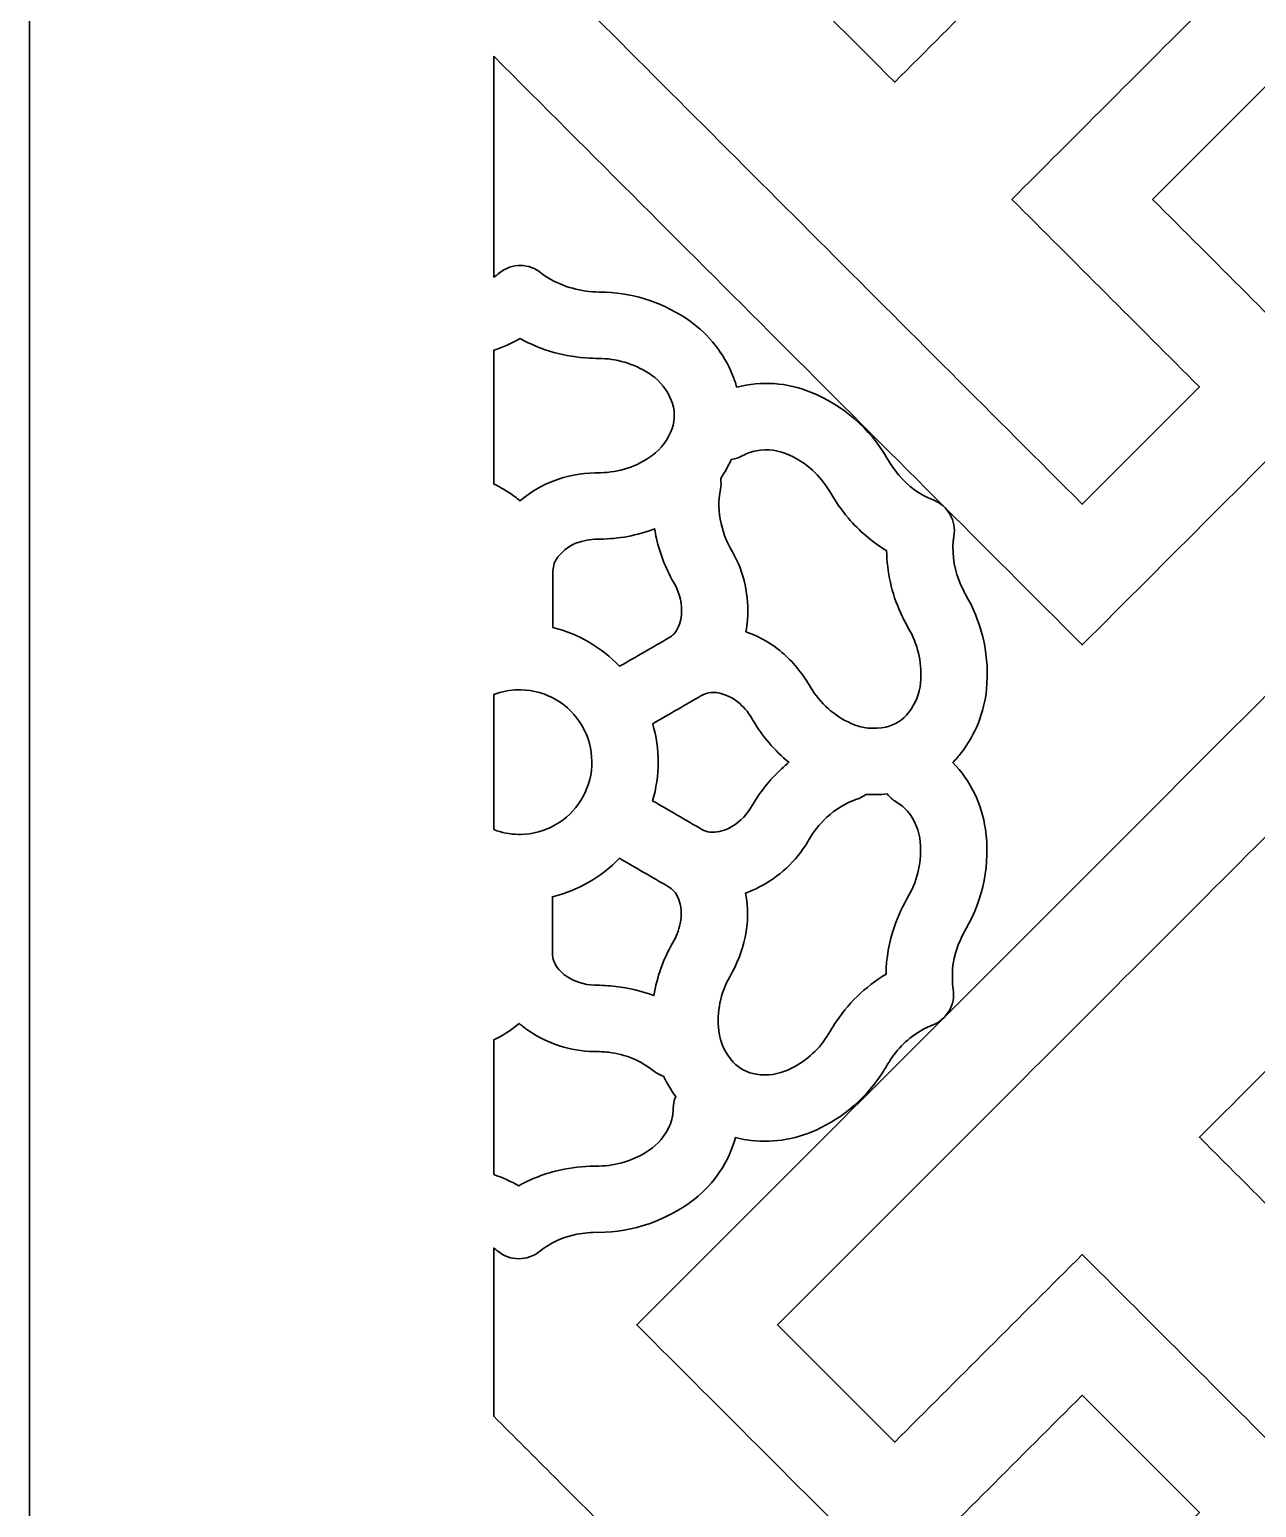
# Model space of a CAD drawing. Header units: centimetres. Extents: x 7.6 to 12.5, y -9 to 9.
# Drawn here: x 7.639 to 9.153, y -2.771 to -0.948 of the extents above; entities that cross this region are included whole.
import ezdxf

# ---------------------------------------------------------------- set-up
doc = ezdxf.new("R2010")
doc.units = ezdxf.units.CM
doc.header["$MEASUREMENT"] = 0
doc.layers.add('layer 1', color=7, linetype='Continuous')

msp = doc.modelspace()

# ---------------------------------------------------------------- linework, layer by layer
at = {"layer": 'layer 1', "color": 250, "lineweight": 30}
for points, knots in [([(12.54847, 8.99979), (10.91211, 8.99979), (9.27575, 8.99979), (7.63939, 8.99979), (7.63939, 8.99979), (7.63939, 3.5307), (7.63939, -1.93839), (7.63939, -7.40748), (7.63939, -7.40748), (7.6394, -7.40748), (7.63941, -7.40748), (7.63942, -7.40748), (7.63942, -7.40748), (7.63942, -7.93839), (7.63942, -8.4693), (7.63942, -9.00022), (7.63942, -9.00022), (7.83034, -9.00022), (8.02124, -9.00022), (8.21215, -9.00022), (8.21215, -9.00022), (8.21215, -8.9184), (8.21215, -8.83658), (8.21215, -8.75476), (8.21215, -8.75476), (8.41409, -8.75476), (8.61603, -8.75476), (8.81797, -8.75476), (8.81797, -8.75476), (8.81797, -8.59488), (8.81797, -8.435), (8.81797, -8.27512), (8.81797, -8.27512), (8.89967, -8.27349), (8.98137, -8.27186), (9.06306, -8.27022), (9.06306, -8.27022), (9.07757, -8.31159), (9.09658, -8.34747), (9.12815, -8.37914), (9.12815, -8.37914), (9.15906, -8.41014), (9.191, -8.42931), (9.22852, -8.43803), (9.22852, -8.43803), (9.27817, -8.44958), (9.33061, -8.44455), (9.37047, -8.40977), (9.37047, -8.40977), (9.40904, -8.37612), (9.4313, -8.32221), (9.4393, -8.27078), (9.4393, -8.27078), (9.46212, -8.27309), (9.48154, -8.27256), (9.49985, -8.26994), (9.49985, -8.26994), (9.59121, -8.25686), (9.63437, -8.19905), (9.64208, -8.11188), (9.64208, -8.11188), (9.64397, -8.09051), (9.64247, -8.06942), (9.63568, -8.05086), (9.63568, -8.05086), (9.63711, -8.05122), (9.63855, -8.05157), (9.63999, -8.05193), (9.63999, -8.05193), (9.67223, -8.06308), (9.70446, -8.07422), (9.73671, -8.08537), (9.73671, -8.08537), (9.75605, -8.28293), (9.90861, -8.43675), (10.09395, -8.43675), (10.09395, -8.43675), (10.27929, -8.43675), (10.43185, -8.28293), (10.45119, -8.08537), (10.45119, -8.08537), (10.48343, -8.07422), (10.51567, -8.06308), (10.54791, -8.05193), (10.54791, -8.05193), (10.54935, -8.05157), (10.55079, -8.05122), (10.55222, -8.05086), (10.55222, -8.05086), (10.54543, -8.06942), (10.54393, -8.09051), (10.54582, -8.11188), (10.54582, -8.11188), (10.55353, -8.19905), (10.59669, -8.25686), (10.68805, -8.26994), (10.68805, -8.26994), (10.70636, -8.27256), (10.72578, -8.27309), (10.7486, -8.27078), (10.7486, -8.27078), (10.75659, -8.32221), (10.77885, -8.37612), (10.81743, -8.40977), (10.81743, -8.40977), (10.85729, -8.44455), (10.90972, -8.44958), (10.95938, -8.43803), (10.95938, -8.43803), (10.9969, -8.42931), (11.02884, -8.41014), (11.05975, -8.37914), (11.05975, -8.37914), (11.09132, -8.34747), (11.11033, -8.31159), (11.12483, -8.27022), (11.12483, -8.27022), (11.20653, -8.27186), (11.28823, -8.27349), (11.36993, -8.27512), (11.36993, -8.27512), (11.36993, -8.435), (11.36993, -8.59488), (11.36993, -8.75476), (11.36993, -8.75476), (11.57187, -8.75476), (11.77381, -8.75476), (11.97575, -8.75476), (11.97575, -8.75476), (11.97575, -8.83658), (11.97575, -8.9184), (11.97575, -9.00022), (11.97575, -9.00022), (12.16666, -9.00022), (12.35757, -9.00022), (12.54847, -9.00022), (12.54847, -9.00022), (12.54847, -8.4693), (12.54847, -7.93839), (12.54847, -7.40748), (12.54847, -7.40748), (12.54847, -1.93839), (12.54847, 3.5307), (12.54847, 8.99979)], [0, 0, 0, 0, 0.027027, 0.027027, 0.027027, 0.027027, 0.0540541, 0.0540541, 0.0540541, 0.0540541, 0.0810811, 0.0810811, 0.0810811, 0.0810811, 0.1081081, 0.1081081, 0.1081081, 0.1081081, 0.1351351, 0.1351351, 0.1351351, 0.1351351, 0.1621622, 0.1621622, 0.1621622, 0.1621622, 0.1891892, 0.1891892, 0.1891892, 0.1891892, 0.2162162, 0.2162162, 0.2162162, 0.2162162, 0.2432432, 0.2432432, 0.2432432, 0.2432432, 0.2702703, 0.2702703, 0.2702703, 0.2702703, 0.2972973, 0.2972973, 0.2972973, 0.2972973, 0.3243243, 0.3243243, 0.3243243, 0.3243243, 0.3513514, 0.3513514, 0.3513514, 0.3513514, 0.3783784, 0.3783784, 0.3783784, 0.3783784, 0.4054054, 0.4054054, 0.4054054, 0.4054054, 0.4324324, 0.4324324, 0.4324324, 0.4324324, 0.4594595, 0.4594595, 0.4594595, 0.4594595, 0.4864865, 0.4864865, 0.4864865, 0.4864865, 0.5135135, 0.5135135, 0.5135135, 0.5135135, 0.5405405, 0.5405405, 0.5405405, 0.5405405, 0.5675676, 0.5675676, 0.5675676, 0.5675676, 0.5945946, 0.5945946, 0.5945946, 0.5945946, 0.6216216, 0.6216216, 0.6216216, 0.6216216, 0.6486486, 0.6486486, 0.6486486, 0.6486486, 0.6756757, 0.6756757, 0.6756757, 0.6756757, 0.7027027, 0.7027027, 0.7027027, 0.7027027, 0.7297297, 0.7297297, 0.7297297, 0.7297297, 0.7567568, 0.7567568, 0.7567568, 0.7567568, 0.7837838, 0.7837838, 0.7837838, 0.7837838, 0.8108108, 0.8108108, 0.8108108, 0.8108108, 0.8378378, 0.8378378, 0.8378378, 0.8378378, 0.8648649, 0.8648649, 0.8648649, 0.8648649, 0.8918919, 0.8918919, 0.8918919, 0.8918919, 0.9189189, 0.9189189, 0.9189189, 0.9189189, 0.9459459, 0.9459459, 0.9459459, 0.9459459, 1, 1, 1, 1]), ([(8.21211, 0.87058), (8.21211, 0.76643), (8.21211, 0.66227), (8.21211, 0.55812), (8.21211, 0.55812), (8.21926, 0.55422), (8.22612, 0.54972), (8.23259, 0.54468), (8.23259, 0.54468), (8.23678, 0.54146), (8.24076, 0.538), (8.24453, 0.53431), (8.24453, 0.53431), (8.26681, 0.55615), (8.2955, 0.57026), (8.3264, 0.57457), (8.3264, 0.57457), (8.36888, 0.58051), (8.41213, 0.57219), (8.44936, 0.5509), (8.44936, 0.5509), (8.45658, 0.54656), (8.46421, 0.54297), (8.47213, 0.54014), (8.47213, 0.54014), (8.48874, 0.53404), (8.50661, 0.53225), (8.52409, 0.53493), (8.52409, 0.53493), (8.54321, 0.53786), (8.56177, 0.52699), (8.56857, 0.50888), (8.56857, 0.50888), (8.56925, 0.50707), (8.56998, 0.50529), (8.57077, 0.50354), (8.57077, 0.50354), (8.57854, 0.487), (8.5903, 0.47265), (8.60501, 0.4618), (8.60501, 0.4618), (8.61048, 0.45777), (8.61621, 0.45408), (8.62214, 0.45074), (8.62214, 0.45074), (8.65532, 0.43062), (8.6817, 0.40097), (8.69783, 0.36568), (8.69783, 0.36568), (8.71012, 0.33887), (8.71431, 0.30905), (8.70987, 0.27989), (8.70987, 0.27989), (8.7092, 0.27532), (8.70828, 0.27078), (8.70713, 0.2663), (8.70713, 0.2663), (8.73723, 0.25794), (8.76385, 0.24013), (8.78305, 0.21549), (8.78305, 0.21549), (8.80942, 0.18167), (8.82383, 0.14007), (8.82404, 0.0972), (8.82404, 0.0972), (8.82392, 0.08932), (8.82452, 0.08144), (8.82585, 0.07367), (8.82585, 0.07367), (8.82873, 0.05567), (8.83624, 0.03872), (8.84764, 0.02449), (8.84764, 0.02449), (8.85975, 0.00939), (8.85961, -0.01214), (8.84731, -0.02708), (8.84731, -0.02708), (8.84515, -0.02971), (8.84313, -0.03246), (8.84127, -0.03532), (8.84127, -0.03532), (8.83016, -0.05454), (8.82415, -0.07631), (8.82386, -0.09851), (8.82386, -0.09851), (8.82379, -0.10109), (8.82372, -0.10367), (8.82365, -0.10625), (8.82365, -0.10625), (8.82218, -0.14376), (8.80977, -0.18002), (8.78797, -0.21057), (8.78797, -0.21057), (8.77128, -0.23405), (8.74823, -0.25227), (8.72153, -0.26309), (8.72153, -0.26309), (8.71666, -0.26509), (8.71169, -0.2668), (8.70661, -0.2682), (8.70661, -0.2682), (8.71437, -0.29844), (8.71225, -0.33037), (8.70056, -0.35932), (8.70056, -0.35932), (8.68452, -0.39908), (8.65569, -0.43237), (8.61864, -0.45394), (8.61864, -0.45394), (8.6113, -0.45802), (8.60438, -0.46282), (8.59799, -0.46827), (8.59799, -0.46827), (8.58443, -0.47959), (8.57394, -0.49417), (8.56754, -0.51064), (8.56754, -0.51064), (8.56052, -0.52869), (8.54181, -0.53934), (8.5227, -0.53616), (8.5227, -0.53616), (8.5208, -0.53584), (8.51889, -0.53559), (8.51697, -0.53538), (8.51697, -0.53538), (8.49824, -0.53376), (8.47941, -0.537), (8.46229, -0.54475), (8.46229, -0.54475), (8.45657, -0.54735), (8.45101, -0.55025), (8.4456, -0.55345), (8.4456, -0.55345), (8.41158, -0.57214), (8.37272, -0.58014), (8.33408, -0.5764), (8.33408, -0.5764), (8.30539, -0.57367), (8.27808, -0.56282), (8.25535, -0.5451), (8.25535, -0.5451), (8.25118, -0.54188), (8.24719, -0.53842), (8.24343, -0.53472), (8.24343, -0.53472), (8.23402, -0.54392), (8.22348, -0.55175), (8.21211, -0.55806), (8.21211, -0.55806), (8.21211, -0.64109), (8.21211, -0.72414), (8.21211, -0.80718), (8.21211, -0.80718), (8.23721, -0.83228), (8.2623, -0.85737), (8.2874, -0.88247), (8.2874, -0.88247), (8.50435, -1.09942), (8.7213, -1.31638), (8.93826, -1.53333), (8.93826, -1.53333), (8.98647, -1.48512), (9.03468, -1.43691), (9.08289, -1.3887), (9.08289, -1.3887), (9.00575, -1.31156), (8.92861, -1.23442), (8.85147, -1.15728), (8.85147, -1.15728), (8.92861, -1.08014), (9.00575, -1.003), (9.08289, -0.92586), (9.08289, -0.92586), (9.03468, -0.87765), (8.98647, -0.82944), (8.93825, -0.78122), (8.93825, -0.78122), (8.86111, -0.85837), (8.78397, -0.93551), (8.70684, -1.01264), (8.70684, -1.01264), (8.60077, -0.90658), (8.4947, -0.80052), (8.38864, -0.69444), (8.38864, -0.69444), (8.63452, -0.44857), (8.8804, -0.20269), (9.12627, 0.04319), (9.12627, 0.04319), (9.34323, 0.26014), (9.56018, 0.4771), (9.77713, 0.69405), (9.77713, 0.69405), (9.72892, 0.74226), (9.68071, 0.79047), (9.6325, 0.83868), (9.6325, 0.83868), (9.55536, 0.76154), (9.47823, 0.68441), (9.40108, 0.60727), (9.40108, 0.60727), (9.32394, 0.68441), (9.24681, 0.76154), (9.16967, 0.83868), (9.16967, 0.83868), (9.12146, 0.79048), (9.07325, 0.74227), (9.02503, 0.69405), (9.02503, 0.69405), (9.10217, 0.61691), (9.17931, 0.53977), (9.25645, 0.46264), (9.25645, 0.46264), (9.15038, 0.35657), (9.04432, 0.2505), (8.93825, 0.14444), (8.93825, 0.14444), (8.69621, 0.38648), (8.45415, 0.62853), (8.21211, 0.87058)], [0, 0, 0, 0, 0.0178571, 0.0178571, 0.0178571, 0.0178571, 0.0357143, 0.0357143, 0.0357143, 0.0357143, 0.0535714, 0.0535714, 0.0535714, 0.0535714, 0.0714286, 0.0714286, 0.0714286, 0.0714286, 0.0892857, 0.0892857, 0.0892857, 0.0892857, 0.1071429, 0.1071429, 0.1071429, 0.1071429, 0.125, 0.125, 0.125, 0.125, 0.1428571, 0.1428571, 0.1428571, 0.1428571, 0.1607143, 0.1607143, 0.1607143, 0.1607143, 0.1785714, 0.1785714, 0.1785714, 0.1785714, 0.1964286, 0.1964286, 0.1964286, 0.1964286, 0.2142857, 0.2142857, 0.2142857, 0.2142857, 0.2321429, 0.2321429, 0.2321429, 0.2321429, 0.25, 0.25, 0.25, 0.25, 0.2678571, 0.2678571, 0.2678571, 0.2678571, 0.2857143, 0.2857143, 0.2857143, 0.2857143, 0.3035714, 0.3035714, 0.3035714, 0.3035714, 0.3214286, 0.3214286, 0.3214286, 0.3214286, 0.3392857, 0.3392857, 0.3392857, 0.3392857, 0.3571429, 0.3571429, 0.3571429, 0.3571429, 0.375, 0.375, 0.375, 0.375, 0.3928571, 0.3928571, 0.3928571, 0.3928571, 0.4107143, 0.4107143, 0.4107143, 0.4107143, 0.4285714, 0.4285714, 0.4285714, 0.4285714, 0.4464286, 0.4464286, 0.4464286, 0.4464286, 0.4642857, 0.4642857, 0.4642857, 0.4642857, 0.4821429, 0.4821429, 0.4821429, 0.4821429, 0.5, 0.5, 0.5, 0.5, 0.5178571, 0.5178571, 0.5178571, 0.5178571, 0.5357143, 0.5357143, 0.5357143, 0.5357143, 0.5535714, 0.5535714, 0.5535714, 0.5535714, 0.5714286, 0.5714286, 0.5714286, 0.5714286, 0.5892857, 0.5892857, 0.5892857, 0.5892857, 0.6071429, 0.6071429, 0.6071429, 0.6071429, 0.625, 0.625, 0.625, 0.625, 0.6428571, 0.6428571, 0.6428571, 0.6428571, 0.6607143, 0.6607143, 0.6607143, 0.6607143, 0.6785714, 0.6785714, 0.6785714, 0.6785714, 0.6964286, 0.6964286, 0.6964286, 0.6964286, 0.7142857, 0.7142857, 0.7142857, 0.7142857, 0.7321429, 0.7321429, 0.7321429, 0.7321429, 0.75, 0.75, 0.75, 0.75, 0.7678571, 0.7678571, 0.7678571, 0.7678571, 0.7857143, 0.7857143, 0.7857143, 0.7857143, 0.8035714, 0.8035714, 0.8035714, 0.8035714, 0.8214286, 0.8214286, 0.8214286, 0.8214286, 0.8392857, 0.8392857, 0.8392857, 0.8392857, 0.8571429, 0.8571429, 0.8571429, 0.8571429, 0.875, 0.875, 0.875, 0.875, 0.8928571, 0.8928571, 0.8928571, 0.8928571, 0.9107143, 0.9107143, 0.9107143, 0.9107143, 0.9285714, 0.9285714, 0.9285714, 0.9285714, 0.9464286, 0.9464286, 0.9464286, 0.9464286, 0.9642857, 0.9642857, 0.9642857, 0.9642857, 1, 1, 1, 1]), ([(8.21211, -0.98075), (8.21211, -1.07154), (8.21211, -1.16234), (8.21211, -1.25314), (8.21211, -1.25314), (8.21456, -1.25149), (8.21694, -1.24974), (8.21926, -1.24789), (8.21926, -1.24789), (8.23436, -1.23578), (8.25589, -1.23592), (8.27084, -1.24822), (8.27084, -1.24822), (8.27347, -1.25039), (8.27622, -1.2524), (8.27907, -1.25425), (8.27907, -1.25425), (8.2983, -1.26538), (8.32005, -1.27137), (8.34226, -1.27167), (8.34226, -1.27167), (8.34485, -1.27173), (8.34742, -1.2718), (8.35, -1.27188), (8.35, -1.27188), (8.38751, -1.27336), (8.42376, -1.28576), (8.45432, -1.30756), (8.45432, -1.30756), (8.4778, -1.32425), (8.49602, -1.3473), (8.50685, -1.374), (8.50685, -1.374), (8.50884, -1.37886), (8.51055, -1.38385), (8.51196, -1.38891), (8.51196, -1.38891), (8.5422, -1.38116), (8.57413, -1.38327), (8.60308, -1.39496), (8.60308, -1.39496), (8.64284, -1.41101), (8.67612, -1.43983), (8.69769, -1.47689), (8.69769, -1.47689), (8.70177, -1.48424), (8.70657, -1.49115), (8.71201, -1.49755), (8.71201, -1.49755), (8.72334, -1.51111), (8.73793, -1.52158), (8.7544, -1.528), (8.7544, -1.528), (8.77244, -1.53502), (8.78309, -1.55373), (8.77991, -1.57283), (8.77991, -1.57283), (8.77959, -1.57473), (8.77933, -1.57664), (8.77913, -1.57856), (8.77913, -1.57856), (8.77752, -1.59729), (8.78075, -1.61611), (8.78851, -1.63324), (8.78851, -1.63324), (8.7911, -1.63895), (8.794, -1.64452), (8.79719, -1.64992), (8.79719, -1.64992), (8.81589, -1.68394), (8.82388, -1.72281), (8.82016, -1.76144), (8.82016, -1.76144), (8.81743, -1.79013), (8.80657, -1.81744), (8.78885, -1.84017), (8.78885, -1.84017), (8.78563, -1.84436), (8.78217, -1.84833), (8.77848, -1.8521), (8.77848, -1.8521), (8.80031, -1.87442), (8.81441, -1.90315), (8.81876, -1.93407), (8.81876, -1.93407), (8.82471, -1.97653), (8.81637, -2.01976), (8.79506, -2.05697), (8.79506, -2.05697), (8.79046, -2.06463), (8.78669, -2.07276), (8.7838, -2.08123), (8.7838, -2.08123), (8.77812, -2.0974), (8.77651, -2.11471), (8.77912, -2.13165), (8.77912, -2.13165), (8.78206, -2.15078), (8.77119, -2.16937), (8.75305, -2.17617), (8.75305, -2.17617), (8.74984, -2.17737), (8.7467, -2.17875), (8.74365, -2.18031), (8.74365, -2.18031), (8.72664, -2.18925), (8.71221, -2.20241), (8.70175, -2.21854), (8.70175, -2.21854), (8.69881, -2.22334), (8.69586, -2.22814), (8.69291, -2.23293), (8.69291, -2.23293), (8.67286, -2.26467), (8.64398, -2.28986), (8.60983, -2.30543), (8.60983, -2.30543), (8.58304, -2.31771), (8.55324, -2.3219), (8.52409, -2.31745), (8.52409, -2.31745), (8.51952, -2.31678), (8.51498, -2.31586), (8.51049, -2.31471), (8.51049, -2.31471), (8.51049, -2.3147), (8.51048, -2.3147), (8.51048, -2.31469), (8.51048, -2.31469), (8.50211, -2.34481), (8.48429, -2.37143), (8.45964, -2.39065), (8.45964, -2.39065), (8.42584, -2.417), (8.38425, -2.43141), (8.34138, -2.43162), (8.34138, -2.43162), (8.33244, -2.43148), (8.32351, -2.43228), (8.31474, -2.43402), (8.31474, -2.43402), (8.29788, -2.43719), (8.28208, -2.44446), (8.26871, -2.4552), (8.26871, -2.4552), (8.25361, -2.46733), (8.23206, -2.46721), (8.2171, -2.4549), (8.2171, -2.4549), (8.21548, -2.45357), (8.21382, -2.45229), (8.21211, -2.45107), (8.21211, -2.45107), (8.21211, -2.52022), (8.21211, -2.58936), (8.21211, -2.65851), (8.21211, -2.65851), (8.23721, -2.68361), (8.2623, -2.7087), (8.2874, -2.7338), (8.2874, -2.7338), (8.50435, -2.95076), (8.7213, -3.16771), (8.93826, -3.38466), (8.93826, -3.38466), (8.98647, -3.33645), (9.03468, -3.28824), (9.08289, -3.24003), (9.08289, -3.24003), (9.00575, -3.16288), (8.92861, -3.08575), (8.85148, -3.00861), (8.85148, -3.00861), (8.92861, -2.93147), (9.00575, -2.85433), (9.08289, -2.7772), (9.08289, -2.7772), (9.03468, -2.72899), (8.98647, -2.68077), (8.93826, -2.63256), (8.93826, -2.63256), (8.86112, -2.70969), (8.78398, -2.78684), (8.70684, -2.86398), (8.70684, -2.86398), (8.60077, -2.75791), (8.49471, -2.65184), (8.38865, -2.54578), (8.38865, -2.54578), (8.63453, -2.2999), (8.8804, -2.05401), (9.12628, -1.80813), (9.12628, -1.80813), (9.34324, -1.59119), (9.56019, -1.37424), (9.77714, -1.15728), (9.77714, -1.15728), (9.72892, -1.10907), (9.68072, -1.06086), (9.6325, -1.01264), (9.6325, -1.01264), (9.55536, -1.08979), (9.47823, -1.16693), (9.40108, -1.24406), (9.40108, -1.24406), (9.32394, -1.16693), (9.24681, -1.08979), (9.16967, -1.01264), (9.16967, -1.01264), (9.12146, -1.06085), (9.07325, -1.10907), (9.02504, -1.15728), (9.02504, -1.15728), (9.10217, -1.23442), (9.17931, -1.31156), (9.25645, -1.3887), (9.25645, -1.3887), (9.15038, -1.49476), (9.04432, -1.60083), (8.93826, -1.70689), (8.93826, -1.70689), (8.69621, -1.46484), (8.45416, -1.2228), (8.21211, -0.98075)], [0, 0, 0, 0, 0.0175439, 0.0175439, 0.0175439, 0.0175439, 0.0350877, 0.0350877, 0.0350877, 0.0350877, 0.0526316, 0.0526316, 0.0526316, 0.0526316, 0.0701754, 0.0701754, 0.0701754, 0.0701754, 0.0877193, 0.0877193, 0.0877193, 0.0877193, 0.1052632, 0.1052632, 0.1052632, 0.1052632, 0.122807, 0.122807, 0.122807, 0.122807, 0.1403509, 0.1403509, 0.1403509, 0.1403509, 0.1578947, 0.1578947, 0.1578947, 0.1578947, 0.1754386, 0.1754386, 0.1754386, 0.1754386, 0.1929825, 0.1929825, 0.1929825, 0.1929825, 0.2105263, 0.2105263, 0.2105263, 0.2105263, 0.2280702, 0.2280702, 0.2280702, 0.2280702, 0.245614, 0.245614, 0.245614, 0.245614, 0.2631579, 0.2631579, 0.2631579, 0.2631579, 0.2807018, 0.2807018, 0.2807018, 0.2807018, 0.2982456, 0.2982456, 0.2982456, 0.2982456, 0.3157895, 0.3157895, 0.3157895, 0.3157895, 0.3333333, 0.3333333, 0.3333333, 0.3333333, 0.3508772, 0.3508772, 0.3508772, 0.3508772, 0.3684211, 0.3684211, 0.3684211, 0.3684211, 0.3859649, 0.3859649, 0.3859649, 0.3859649, 0.4035088, 0.4035088, 0.4035088, 0.4035088, 0.4210526, 0.4210526, 0.4210526, 0.4210526, 0.4385965, 0.4385965, 0.4385965, 0.4385965, 0.4561404, 0.4561404, 0.4561404, 0.4561404, 0.4736842, 0.4736842, 0.4736842, 0.4736842, 0.4912281, 0.4912281, 0.4912281, 0.4912281, 0.5087719, 0.5087719, 0.5087719, 0.5087719, 0.5263158, 0.5263158, 0.5263158, 0.5263158, 0.5438596, 0.5438596, 0.5438596, 0.5438596, 0.5614035, 0.5614035, 0.5614035, 0.5614035, 0.5789474, 0.5789474, 0.5789474, 0.5789474, 0.5964912, 0.5964912, 0.5964912, 0.5964912, 0.6140351, 0.6140351, 0.6140351, 0.6140351, 0.6315789, 0.6315789, 0.6315789, 0.6315789, 0.6491228, 0.6491228, 0.6491228, 0.6491228, 0.6666667, 0.6666667, 0.6666667, 0.6666667, 0.6842105, 0.6842105, 0.6842105, 0.6842105, 0.7017544, 0.7017544, 0.7017544, 0.7017544, 0.7192982, 0.7192982, 0.7192982, 0.7192982, 0.7368421, 0.7368421, 0.7368421, 0.7368421, 0.754386, 0.754386, 0.754386, 0.754386, 0.7719298, 0.7719298, 0.7719298, 0.7719298, 0.7894737, 0.7894737, 0.7894737, 0.7894737, 0.8070175, 0.8070175, 0.8070175, 0.8070175, 0.8245614, 0.8245614, 0.8245614, 0.8245614, 0.8421053, 0.8421053, 0.8421053, 0.8421053, 0.8596491, 0.8596491, 0.8596491, 0.8596491, 0.877193, 0.877193, 0.877193, 0.877193, 0.8947368, 0.8947368, 0.8947368, 0.8947368, 0.9122807, 0.9122807, 0.9122807, 0.9122807, 0.9298246, 0.9298246, 0.9298246, 0.9298246, 0.9473684, 0.9473684, 0.9473684, 0.9473684, 0.9649123, 0.9649123, 0.9649123, 0.9649123, 1, 1, 1, 1]), ([(8.21211, -1.50847), (8.21211, -1.45345), (8.21211, -1.39841), (8.21211, -1.34338), (8.21211, -1.34338), (8.22342, -1.33964), (8.23436, -1.33483), (8.2448, -1.32899), (8.2448, -1.32899), (8.27109, -1.34357), (8.30043, -1.35186), (8.33047, -1.3532), (8.33047, -1.3532), (8.33542, -1.35333), (8.34037, -1.35346), (8.34532, -1.3536), (8.34532, -1.3536), (8.3674, -1.35436), (8.38877, -1.36152), (8.40687, -1.3742), (8.40687, -1.3742), (8.41773, -1.38192), (8.42615, -1.39261), (8.43112, -1.40499), (8.43112, -1.40499), (8.43579, -1.41617), (8.43616, -1.4287), (8.43215, -1.44016), (8.43215, -1.44016), (8.42751, -1.4535), (8.41889, -1.4651), (8.40743, -1.47337), (8.40743, -1.47337), (8.38887, -1.48683), (8.3666, -1.49423), (8.34368, -1.49453), (8.34368, -1.49453), (8.32613, -1.49429), (8.30866, -1.49696), (8.29199, -1.50244), (8.29199, -1.50244), (8.27451, -1.5081), (8.25837, -1.51724), (8.24452, -1.52932), (8.24452, -1.52932), (8.24023, -1.52556), (8.23569, -1.52211), (8.23092, -1.51897), (8.23092, -1.51897), (8.22489, -1.51501), (8.2186, -1.51151), (8.21211, -1.50847)], [0, 0, 0, 0, 0.0714286, 0.0714286, 0.0714286, 0.0714286, 0.1428571, 0.1428571, 0.1428571, 0.1428571, 0.2142857, 0.2142857, 0.2142857, 0.2142857, 0.2857143, 0.2857143, 0.2857143, 0.2857143, 0.3571429, 0.3571429, 0.3571429, 0.3571429, 0.4285714, 0.4285714, 0.4285714, 0.4285714, 0.5, 0.5, 0.5, 0.5, 0.5714286, 0.5714286, 0.5714286, 0.5714286, 0.6428571, 0.6428571, 0.6428571, 0.6428571, 0.7142857, 0.7142857, 0.7142857, 0.7142857, 0.7857143, 0.7857143, 0.7857143, 0.7857143, 0.8571429, 0.8571429, 0.8571429, 0.8571429, 1, 1, 1, 1]), ([(9.63216, -2.11807), (9.63216, -2.11807), (9.63217, -2.11807), (9.63217, -2.11806), (9.63217, -2.11806), (9.60206, -2.1097), (9.57543, -2.09187), (9.55622, -2.06723), (9.55622, -2.06723), (9.52986, -2.03342), (9.51545, -1.99183), (9.51524, -1.94897), (9.51524, -1.94897), (9.51539, -1.94003), (9.51458, -1.93109), (9.51284, -1.92232), (9.51284, -1.92232), (9.50967, -1.90547), (9.5024, -1.88965), (9.49166, -1.87629), (9.49166, -1.87629), (9.47953, -1.86119), (9.47966, -1.83964), (9.49196, -1.82468), (9.49196, -1.82468), (9.49414, -1.82204), (9.49615, -1.81929), (9.49801, -1.81643), (9.49801, -1.81643), (9.5087, -1.79872), (9.51466, -1.77856), (9.5153, -1.75788), (9.5153, -1.75788), (9.51541, -1.75377), (9.51552, -1.74964), (9.51562, -1.74552), (9.51562, -1.74552), (9.5171, -1.70802), (9.52951, -1.67176), (9.55129, -1.64121), (9.55129, -1.64121), (9.56837, -1.61717), (9.59209, -1.59866), (9.61955, -1.58795), (9.61955, -1.58795), (9.62385, -1.58626), (9.62822, -1.58478), (9.63267, -1.58354), (9.63267, -1.58354), (9.62489, -1.55329), (9.62701, -1.52136), (9.63872, -1.4924), (9.63872, -1.4924), (9.6548, -1.45267), (9.68361, -1.4194), (9.72064, -1.39782), (9.72064, -1.39782), (9.72798, -1.39375), (9.73489, -1.38895), (9.74129, -1.38351), (9.74129, -1.38351), (9.75486, -1.37218), (9.76533, -1.3576), (9.77175, -1.34113), (9.77175, -1.34113), (9.77383, -1.33578), (9.77695, -1.33108), (9.78078, -1.3272), (9.78078, -1.3272), (9.59154, -1.51644), (9.4023, -1.70568), (9.21306, -1.89492), (9.21306, -1.89492), (8.99611, -2.11187), (8.77916, -2.32883), (8.56221, -2.54578), (8.56221, -2.54578), (8.61042, -2.59399), (8.65863, -2.6422), (8.70684, -2.69041), (8.70684, -2.69041), (8.78398, -2.61327), (8.86112, -2.53614), (8.93826, -2.459), (8.93826, -2.459), (9.01539, -2.53614), (9.09253, -2.61327), (9.16967, -2.69041), (9.16967, -2.69041), (9.21789, -2.6422), (9.2661, -2.59399), (9.31431, -2.54578), (9.31431, -2.54578), (9.23717, -2.46864), (9.16003, -2.3915), (9.08289, -2.31436), (9.08289, -2.31436), (9.18896, -2.20829), (9.29502, -2.10223), (9.40109, -1.99616), (9.40109, -1.99616), (9.52702, -2.12208), (9.65294, -2.24801), (9.77886, -2.37393), (9.77886, -2.37393), (9.77539, -2.37016), (9.77258, -2.36568), (9.77069, -2.36064), (9.77069, -2.36064), (9.76949, -2.35743), (9.76811, -2.35428), (9.76656, -2.35124), (9.76656, -2.35124), (9.75761, -2.33422), (9.74444, -2.3198), (9.72833, -2.30933), (9.72833, -2.30933), (9.72353, -2.30639), (9.71873, -2.30344), (9.71393, -2.30049), (9.71393, -2.30049), (9.6822, -2.28044), (9.65701, -2.25157), (9.64143, -2.21741), (9.64143, -2.21741), (9.62916, -2.19062), (9.62497, -2.16082), (9.62941, -2.13168), (9.62941, -2.13168), (9.63009, -2.1271), (9.631, -2.12256), (9.63216, -2.11807)], [0, 0, 0, 0, 0.0294118, 0.0294118, 0.0294118, 0.0294118, 0.0588235, 0.0588235, 0.0588235, 0.0588235, 0.0882353, 0.0882353, 0.0882353, 0.0882353, 0.1176471, 0.1176471, 0.1176471, 0.1176471, 0.1470588, 0.1470588, 0.1470588, 0.1470588, 0.1764706, 0.1764706, 0.1764706, 0.1764706, 0.2058824, 0.2058824, 0.2058824, 0.2058824, 0.2352941, 0.2352941, 0.2352941, 0.2352941, 0.2647059, 0.2647059, 0.2647059, 0.2647059, 0.2941176, 0.2941176, 0.2941176, 0.2941176, 0.3235294, 0.3235294, 0.3235294, 0.3235294, 0.3529412, 0.3529412, 0.3529412, 0.3529412, 0.3823529, 0.3823529, 0.3823529, 0.3823529, 0.4117647, 0.4117647, 0.4117647, 0.4117647, 0.4411765, 0.4411765, 0.4411765, 0.4411765, 0.4705882, 0.4705882, 0.4705882, 0.4705882, 0.5, 0.5, 0.5, 0.5, 0.5294118, 0.5294118, 0.5294118, 0.5294118, 0.5588235, 0.5588235, 0.5588235, 0.5588235, 0.5882353, 0.5882353, 0.5882353, 0.5882353, 0.6176471, 0.6176471, 0.6176471, 0.6176471, 0.6470588, 0.6470588, 0.6470588, 0.6470588, 0.6764706, 0.6764706, 0.6764706, 0.6764706, 0.7058824, 0.7058824, 0.7058824, 0.7058824, 0.7352941, 0.7352941, 0.7352941, 0.7352941, 0.7647059, 0.7647059, 0.7647059, 0.7647059, 0.7941176, 0.7941176, 0.7941176, 0.7941176, 0.8235294, 0.8235294, 0.8235294, 0.8235294, 0.8529412, 0.8529412, 0.8529412, 0.8529412, 0.8823529, 0.8823529, 0.8823529, 0.8823529, 0.9117647, 0.9117647, 0.9117647, 0.9117647, 0.9411765, 0.9411765, 0.9411765, 0.9411765, 1, 1, 1, 1]), ([(8.50502, -1.47825), (8.50501, -1.47825), (8.50501, -1.47826), (8.50501, -1.47826), (8.50501, -1.47826), (8.50143, -1.48639), (8.49714, -1.49419), (8.49219, -1.50156), (8.49219, -1.50156), (8.49277, -1.50593), (8.49264, -1.51036), (8.49181, -1.51468), (8.49181, -1.51468), (8.48909, -1.52876), (8.48937, -1.54325), (8.49263, -1.5572), (8.49263, -1.5572), (8.49542, -1.56955), (8.50018, -1.58137), (8.50674, -1.5922), (8.50674, -1.5922), (8.52101, -1.61766), (8.52748, -1.64675), (8.52534, -1.67587), (8.52534, -1.67587), (8.52498, -1.68087), (8.52431, -1.68585), (8.52334, -1.69076), (8.52334, -1.69076), (8.54071, -1.69671), (8.55669, -1.70613), (8.57032, -1.71843), (8.57032, -1.71843), (8.58338, -1.73013), (8.59442, -1.74392), (8.60297, -1.75924), (8.60297, -1.75924), (8.61468, -1.77892), (8.6322, -1.79451), (8.65312, -1.80384), (8.65312, -1.80384), (8.66648, -1.80985), (8.68143, -1.81139), (8.69574, -1.80827), (8.69574, -1.80827), (8.70706, -1.80575), (8.71713, -1.79931), (8.72417, -1.79008), (8.72417, -1.79008), (8.73241, -1.77957), (8.73746, -1.76692), (8.73871, -1.75362), (8.73871, -1.75362), (8.74085, -1.73169), (8.73641, -1.70962), (8.72597, -1.69021), (8.72597, -1.69021), (8.72159, -1.6827), (8.71759, -1.67497), (8.714, -1.66704), (8.714, -1.66704), (8.70311, -1.64303), (8.69729, -1.61703), (8.69692, -1.59066), (8.69692, -1.59066), (8.67896, -1.57997), (8.66293, -1.56633), (8.64949, -1.55032), (8.64949, -1.55032), (8.64085, -1.54013), (8.6332, -1.52914), (8.62666, -1.5175), (8.62666, -1.5175), (8.61507, -1.49784), (8.59773, -1.48219), (8.57699, -1.47265), (8.57699, -1.47265), (8.56418, -1.46675), (8.54986, -1.46491), (8.53597, -1.46737), (8.53597, -1.46737), (8.53019, -1.46841), (8.52463, -1.47043), (8.51954, -1.47332), (8.51954, -1.47332), (8.51505, -1.47586), (8.51013, -1.47754), (8.50502, -1.47825)], [0, 0, 0, 0, 0.0434783, 0.0434783, 0.0434783, 0.0434783, 0.0869565, 0.0869565, 0.0869565, 0.0869565, 0.1304348, 0.1304348, 0.1304348, 0.1304348, 0.173913, 0.173913, 0.173913, 0.173913, 0.2173913, 0.2173913, 0.2173913, 0.2173913, 0.2608696, 0.2608696, 0.2608696, 0.2608696, 0.3043478, 0.3043478, 0.3043478, 0.3043478, 0.3478261, 0.3478261, 0.3478261, 0.3478261, 0.3913043, 0.3913043, 0.3913043, 0.3913043, 0.4347826, 0.4347826, 0.4347826, 0.4347826, 0.4782609, 0.4782609, 0.4782609, 0.4782609, 0.5217391, 0.5217391, 0.5217391, 0.5217391, 0.5652174, 0.5652174, 0.5652174, 0.5652174, 0.6086957, 0.6086957, 0.6086957, 0.6086957, 0.6521739, 0.6521739, 0.6521739, 0.6521739, 0.6956522, 0.6956522, 0.6956522, 0.6956522, 0.7391304, 0.7391304, 0.7391304, 0.7391304, 0.7826087, 0.7826087, 0.7826087, 0.7826087, 0.826087, 0.826087, 0.826087, 0.826087, 0.8695652, 0.8695652, 0.8695652, 0.8695652, 0.9130435, 0.9130435, 0.9130435, 0.9130435, 1, 1, 1, 1]), ([(8.42839, -1.69813), (8.42835, -1.69814), (8.42832, -1.69816), (8.42829, -1.69818), (8.42829, -1.69818), (8.42973, -1.69735), (8.43109, -1.69639), (8.43236, -1.69531), (8.43236, -1.69531), (8.43362, -1.69422), (8.43478, -1.69302), (8.43578, -1.6917), (8.43578, -1.6917), (8.44041, -1.68531), (8.44316, -1.67775), (8.44374, -1.66989), (8.44374, -1.66989), (8.44467, -1.65707), (8.44192, -1.64426), (8.43579, -1.63296), (8.43579, -1.63296), (8.42522, -1.61513), (8.4175, -1.59576), (8.4129, -1.57555), (8.4129, -1.57555), (8.41201, -1.57166), (8.41124, -1.56775), (8.4106, -1.56382), (8.4106, -1.56382), (8.3891, -1.57198), (8.3663, -1.57623), (8.34331, -1.57636), (8.34331, -1.57636), (8.3345, -1.57615), (8.32572, -1.57746), (8.31735, -1.58022), (8.31735, -1.58022), (8.30706, -1.58352), (8.29799, -1.58982), (8.29132, -1.59834), (8.29132, -1.59834), (8.28742, -1.60325), (8.28527, -1.60933), (8.28523, -1.61561), (8.28523, -1.61561), (8.2852, -1.63893), (8.28517, -1.66227), (8.28514, -1.68559), (8.28514, -1.68559), (8.31652, -1.69338), (8.34505, -1.70989), (8.36742, -1.73323), (8.36742, -1.73323), (8.38771, -1.72155), (8.40801, -1.70986), (8.42829, -1.69818), (8.42829, -1.69818), (8.42835, -1.69814), (8.42841, -1.69811), (8.42848, -1.69808), (8.42848, -1.69808), (8.42845, -1.69809), (8.42842, -1.69811), (8.42839, -1.69813)], [0, 0, 0, 0, 0.0588235, 0.0588235, 0.0588235, 0.0588235, 0.1176471, 0.1176471, 0.1176471, 0.1176471, 0.1764706, 0.1764706, 0.1764706, 0.1764706, 0.2352941, 0.2352941, 0.2352941, 0.2352941, 0.2941176, 0.2941176, 0.2941176, 0.2941176, 0.3529412, 0.3529412, 0.3529412, 0.3529412, 0.4117647, 0.4117647, 0.4117647, 0.4117647, 0.4705882, 0.4705882, 0.4705882, 0.4705882, 0.5294118, 0.5294118, 0.5294118, 0.5294118, 0.5882353, 0.5882353, 0.5882353, 0.5882353, 0.6470588, 0.6470588, 0.6470588, 0.6470588, 0.7058824, 0.7058824, 0.7058824, 0.7058824, 0.7647059, 0.7647059, 0.7647059, 0.7647059, 0.8235294, 0.8235294, 0.8235294, 0.8235294, 0.8823529, 0.8823529, 0.8823529, 0.8823529, 1, 1, 1, 1]), ([(8.21211, -1.93484), (8.21211, -1.87931), (8.21211, -1.82379), (8.21211, -1.76826), (8.21211, -1.76826), (8.22173, -1.76457), (8.23204, -1.76253), (8.24264, -1.76238), (8.24264, -1.76238), (8.24362, -1.76241), (8.24459, -1.76242), (8.24557, -1.76238), (8.24557, -1.76238), (8.2768, -1.76293), (8.30547, -1.77979), (8.32113, -1.80683), (8.32113, -1.80683), (8.3212, -1.80696), (8.32128, -1.8071), (8.32136, -1.80724), (8.32136, -1.80724), (8.32137, -1.80724), (8.32137, -1.80724), (8.32137, -1.80725), (8.32137, -1.80725), (8.33678, -1.83414), (8.33711, -1.86711), (8.32225, -1.89431), (8.32225, -1.89431), (8.32145, -1.89554), (8.32071, -1.89683), (8.32004, -1.89814), (8.32004, -1.89814), (8.30404, -1.92426), (8.27574, -1.94034), (8.24511, -1.94073), (8.24511, -1.94073), (8.24426, -1.9407), (8.2434, -1.9407), (8.24255, -1.94073), (8.24255, -1.94073), (8.23202, -1.94055), (8.22173, -1.93852), (8.21211, -1.93484)], [0, 0, 0, 0, 0.0833333, 0.0833333, 0.0833333, 0.0833333, 0.1666667, 0.1666667, 0.1666667, 0.1666667, 0.25, 0.25, 0.25, 0.25, 0.3333333, 0.3333333, 0.3333333, 0.3333333, 0.4166667, 0.4166667, 0.4166667, 0.4166667, 0.5, 0.5, 0.5, 0.5, 0.5833333, 0.5833333, 0.5833333, 0.5833333, 0.6666667, 0.6666667, 0.6666667, 0.6666667, 0.75, 0.75, 0.75, 0.75, 0.8333333, 0.8333333, 0.8333333, 0.8333333, 1, 1, 1, 1]), ([(8.46895, -1.76918), (8.46898, -1.76917), (8.469, -1.76915), (8.46904, -1.76913), (8.46904, -1.76913), (8.44878, -1.78079), (8.42852, -1.79244), (8.40826, -1.8041), (8.40826, -1.8041), (8.41725, -1.83521), (8.41722, -1.86823), (8.40819, -1.89933), (8.40819, -1.89933), (8.42843, -1.91104), (8.44868, -1.92277), (8.46893, -1.93449), (8.46893, -1.93449), (8.47194, -1.93627), (8.47529, -1.93737), (8.47878, -1.93775), (8.47878, -1.93775), (8.48672, -1.9384), (8.49468, -1.93685), (8.50179, -1.93327), (8.50179, -1.93327), (8.51303, -1.92763), (8.52247, -1.91897), (8.52906, -1.90826), (8.52906, -1.90826), (8.53922, -1.89017), (8.55215, -1.87378), (8.56735, -1.85968), (8.56735, -1.85968), (8.57027, -1.85695), (8.57326, -1.85431), (8.57634, -1.85178), (8.57634, -1.85178), (8.55854, -1.83723), (8.54349, -1.81962), (8.53189, -1.79978), (8.53189, -1.79978), (8.52768, -1.79206), (8.52217, -1.78512), (8.51561, -1.77927), (8.51561, -1.77927), (8.50762, -1.77201), (8.49764, -1.76732), (8.48696, -1.7658), (8.48696, -1.7658), (8.48074, -1.76488), (8.47441, -1.76607), (8.46896, -1.76917), (8.46896, -1.76917), (8.46895, -1.76917), (8.46895, -1.76917), (8.46895, -1.76918)], [0, 0, 0, 0, 0.0666667, 0.0666667, 0.0666667, 0.0666667, 0.1333333, 0.1333333, 0.1333333, 0.1333333, 0.2, 0.2, 0.2, 0.2, 0.2666667, 0.2666667, 0.2666667, 0.2666667, 0.3333333, 0.3333333, 0.3333333, 0.3333333, 0.4, 0.4, 0.4, 0.4, 0.4666667, 0.4666667, 0.4666667, 0.4666667, 0.5333333, 0.5333333, 0.5333333, 0.5333333, 0.6, 0.6, 0.6, 0.6, 0.6666667, 0.6666667, 0.6666667, 0.6666667, 0.7333333, 0.7333333, 0.7333333, 0.7333333, 0.8, 0.8, 0.8, 0.8, 0.8666667, 0.8666667, 0.8666667, 0.8666667, 1, 1, 1, 1]), ([(8.6715, -1.89135), (8.6715, -1.89135), (8.6715, -1.89135), (8.6715, -1.89135), (8.6715, -1.89135), (8.66804, -1.89396), (8.66418, -1.89599), (8.66007, -1.89738), (8.66007, -1.89738), (8.64631, -1.90206), (8.63371, -1.90962), (8.6231, -1.91957), (8.6231, -1.91957), (8.61381, -1.92816), (8.60596, -1.9382), (8.59985, -1.94929), (8.59985, -1.94929), (8.58527, -1.97378), (8.56399, -1.9936), (8.53852, -2.00639), (8.53852, -2.00639), (8.53342, -2.00896), (8.52815, -2.01118), (8.52275, -2.01303), (8.52275, -2.01303), (8.52628, -2.03106), (8.52612, -2.04961), (8.52226, -2.06757), (8.52226, -2.06757), (8.51865, -2.08474), (8.51223, -2.10118), (8.50325, -2.11625), (8.50325, -2.11625), (8.49186, -2.13653), (8.48715, -2.15988), (8.48977, -2.18299), (8.48977, -2.18299), (8.4914, -2.1975), (8.49767, -2.21109), (8.50765, -2.22175), (8.50765, -2.22175), (8.51522, -2.22976), (8.52527, -2.23497), (8.53617, -2.23653), (8.53617, -2.23653), (8.54965, -2.23863), (8.56344, -2.23671), (8.57582, -2.23101), (8.57582, -2.23101), (8.59535, -2.22215), (8.61188, -2.20781), (8.62342, -2.18974), (8.62342, -2.18974), (8.62636, -2.18494), (8.62931, -2.18016), (8.63225, -2.17537), (8.63225, -2.17537), (8.64845, -2.15), (8.67031, -2.12874), (8.69611, -2.11323), (8.69611, -2.11323), (8.69637, -2.0932), (8.69988, -2.07335), (8.70649, -2.05444), (8.70649, -2.05444), (8.71111, -2.04098), (8.7171, -2.02801), (8.72437, -2.01576), (8.72437, -2.01576), (8.73562, -1.99588), (8.74052, -1.97302), (8.73841, -1.95028), (8.73841, -1.95028), (8.73714, -1.93622), (8.73158, -1.92289), (8.7225, -1.91208), (8.7225, -1.91208), (8.71873, -1.90762), (8.71422, -1.90381), (8.70918, -1.90085), (8.70918, -1.90085), (8.70473, -1.89824), (8.70082, -1.89481), (8.69765, -1.89075), (8.69765, -1.89075), (8.68897, -1.89171), (8.68022, -1.89192), (8.6715, -1.89135)], [0, 0, 0, 0, 0.0434783, 0.0434783, 0.0434783, 0.0434783, 0.0869565, 0.0869565, 0.0869565, 0.0869565, 0.1304348, 0.1304348, 0.1304348, 0.1304348, 0.173913, 0.173913, 0.173913, 0.173913, 0.2173913, 0.2173913, 0.2173913, 0.2173913, 0.2608696, 0.2608696, 0.2608696, 0.2608696, 0.3043478, 0.3043478, 0.3043478, 0.3043478, 0.3478261, 0.3478261, 0.3478261, 0.3478261, 0.3913043, 0.3913043, 0.3913043, 0.3913043, 0.4347826, 0.4347826, 0.4347826, 0.4347826, 0.4782609, 0.4782609, 0.4782609, 0.4782609, 0.5217391, 0.5217391, 0.5217391, 0.5217391, 0.5652174, 0.5652174, 0.5652174, 0.5652174, 0.6086957, 0.6086957, 0.6086957, 0.6086957, 0.6521739, 0.6521739, 0.6521739, 0.6521739, 0.6956522, 0.6956522, 0.6956522, 0.6956522, 0.7391304, 0.7391304, 0.7391304, 0.7391304, 0.7826087, 0.7826087, 0.7826087, 0.7826087, 0.826087, 0.826087, 0.826087, 0.826087, 0.8695652, 0.8695652, 0.8695652, 0.8695652, 0.9130435, 0.9130435, 0.9130435, 0.9130435, 1, 1, 1, 1]), ([(8.2845, -2.08795), (8.2845, -2.08795), (8.2845, -2.08795), (8.2845, -2.08795), (8.2845, -2.08795), (8.28447, -2.09103), (8.28503, -2.09409), (8.28614, -2.09696), (8.28614, -2.09696), (8.28931, -2.10439), (8.29455, -2.11075), (8.30124, -2.11528), (8.30124, -2.11528), (8.31163, -2.12233), (8.32379, -2.12632), (8.33633, -2.1268), (8.33633, -2.1268), (8.34518, -2.1268), (8.35402, -2.12727), (8.36282, -2.1282), (8.36282, -2.1282), (8.37889, -2.12997), (8.39465, -2.13379), (8.40974, -2.13955), (8.40974, -2.13955), (8.41345, -2.11684), (8.42118, -2.09498), (8.43258, -2.07499), (8.43258, -2.07499), (8.43717, -2.06746), (8.44044, -2.05921), (8.44223, -2.05058), (8.44223, -2.05058), (8.44453, -2.04003), (8.4436, -2.02903), (8.43958, -2.01902), (8.43958, -2.01902), (8.43729, -2.01322), (8.43313, -2.00836), (8.42777, -2.00519), (8.42777, -2.00519), (8.40758, -1.99351), (8.3874, -1.98183), (8.36721, -1.97014), (8.36721, -1.97014), (8.34474, -1.9935), (8.31609, -2.00998), (8.28462, -2.01768), (8.28462, -2.01768), (8.28458, -2.0411), (8.28455, -2.06452), (8.2845, -2.08795)], [0, 0, 0, 0, 0.0714286, 0.0714286, 0.0714286, 0.0714286, 0.1428571, 0.1428571, 0.1428571, 0.1428571, 0.2142857, 0.2142857, 0.2142857, 0.2142857, 0.2857143, 0.2857143, 0.2857143, 0.2857143, 0.3571429, 0.3571429, 0.3571429, 0.3571429, 0.4285714, 0.4285714, 0.4285714, 0.4285714, 0.5, 0.5, 0.5, 0.5, 0.5714286, 0.5714286, 0.5714286, 0.5714286, 0.6428571, 0.6428571, 0.6428571, 0.6428571, 0.7142857, 0.7142857, 0.7142857, 0.7142857, 0.7857143, 0.7857143, 0.7857143, 0.7857143, 0.8571429, 0.8571429, 0.8571429, 0.8571429, 1, 1, 1, 1]), ([(8.21211, -2.36031), (8.21211, -2.30496), (8.21211, -2.24962), (8.21211, -2.19427), (8.21211, -2.19427), (8.22341, -2.18894), (8.23393, -2.18206), (8.24339, -2.17381), (8.24339, -2.17381), (8.24718, -2.17711), (8.25117, -2.18018), (8.25533, -2.183), (8.25533, -2.183), (8.27893, -2.19902), (8.30665, -2.20791), (8.33516, -2.20862), (8.33516, -2.20862), (8.34145, -2.20858), (8.34775, -2.20889), (8.354, -2.20953), (8.354, -2.20953), (8.37411, -2.2118), (8.3932, -2.21965), (8.40907, -2.2322), (8.40907, -2.2322), (8.41285, -2.23519), (8.41713, -2.2375), (8.42171, -2.23899), (8.42171, -2.23899), (8.42172, -2.239), (8.42172, -2.23901), (8.42172, -2.23901), (8.42172, -2.23901), (8.42586, -2.24782), (8.43084, -2.25621), (8.43661, -2.26404), (8.43661, -2.26404), (8.43468, -2.26879), (8.43366, -2.27385), (8.4336, -2.27898), (8.4336, -2.27898), (8.43353, -2.28626), (8.43197, -2.29345), (8.42903, -2.30012), (8.42903, -2.30012), (8.42365, -2.31234), (8.41493, -2.3228), (8.40385, -2.33027), (8.40385, -2.33027), (8.38549, -2.34277), (8.36384, -2.34957), (8.34163, -2.34981), (8.34163, -2.34981), (8.32739, -2.34964), (8.31317, -2.35095), (8.29921, -2.35368), (8.29921, -2.35368), (8.27953, -2.35743), (8.2606, -2.36432), (8.24312, -2.37411), (8.24312, -2.37411), (8.23317, -2.36859), (8.2228, -2.36398), (8.21211, -2.36031)], [0, 0, 0, 0, 0.0588235, 0.0588235, 0.0588235, 0.0588235, 0.1176471, 0.1176471, 0.1176471, 0.1176471, 0.1764706, 0.1764706, 0.1764706, 0.1764706, 0.2352941, 0.2352941, 0.2352941, 0.2352941, 0.2941176, 0.2941176, 0.2941176, 0.2941176, 0.3529412, 0.3529412, 0.3529412, 0.3529412, 0.4117647, 0.4117647, 0.4117647, 0.4117647, 0.4705882, 0.4705882, 0.4705882, 0.4705882, 0.5294118, 0.5294118, 0.5294118, 0.5294118, 0.5882353, 0.5882353, 0.5882353, 0.5882353, 0.6470588, 0.6470588, 0.6470588, 0.6470588, 0.7058824, 0.7058824, 0.7058824, 0.7058824, 0.7647059, 0.7647059, 0.7647059, 0.7647059, 0.8235294, 0.8235294, 0.8235294, 0.8235294, 0.8823529, 0.8823529, 0.8823529, 0.8823529, 1, 1, 1, 1])]:
    msp.add_open_spline(points, degree=3, knots=knots, dxfattribs=at)

doc.saveas('drawing.dxf')
